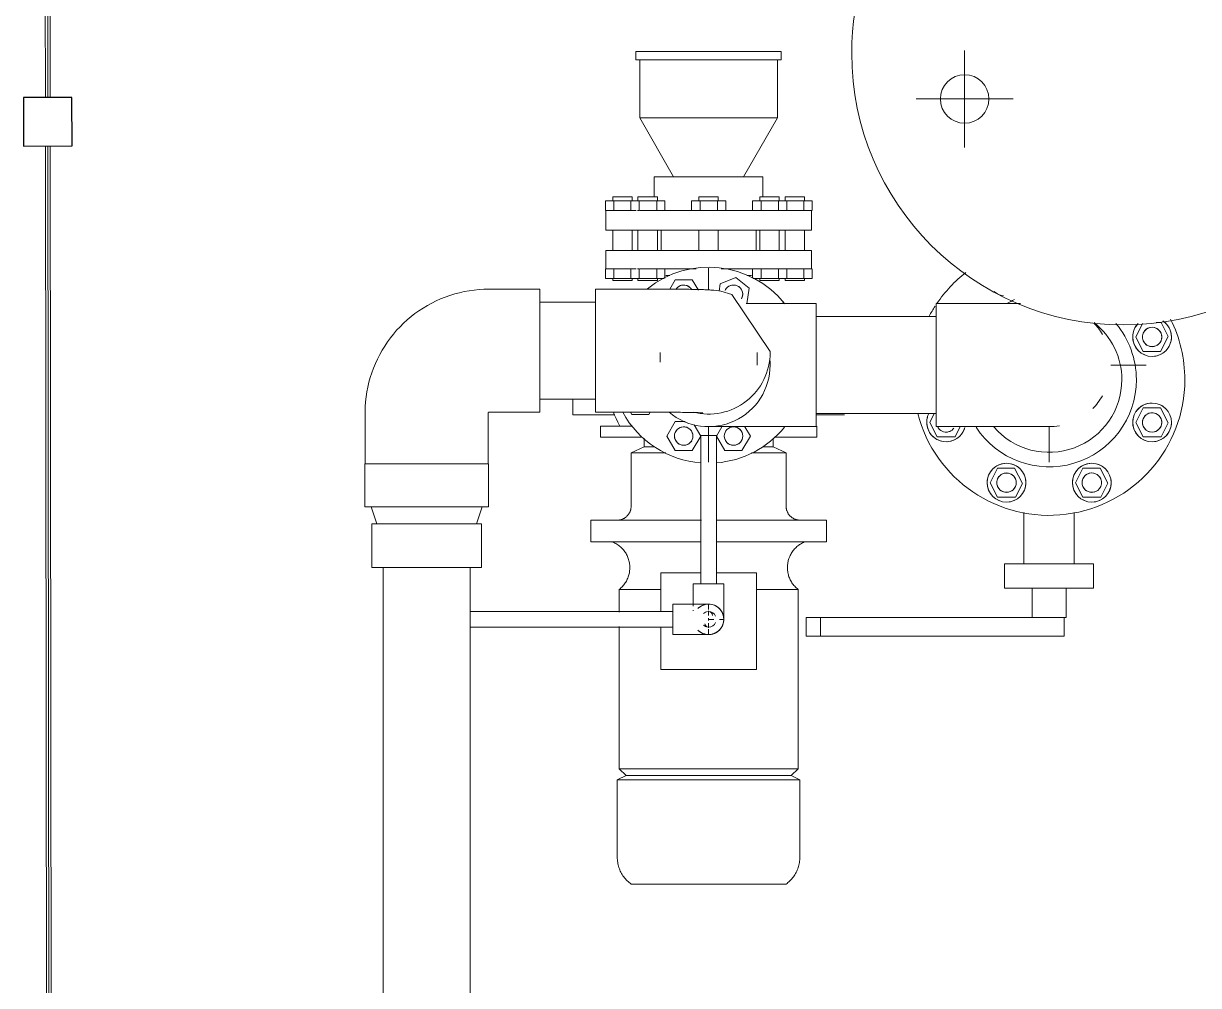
# Model space of a CAD drawing. Header units: metres. Extents: x -43 to 80, y -185 to 8.
# Drawn here: x 11.759 to 12.972, y -129.031 to -128.039 of the extents above; entities that cross this region are included whole.
import ezdxf

# ---------------------------------------------------------------- set-up
doc = ezdxf.new("R2010")
doc.units = ezdxf.units.M
for name, color, linetype, lineweight in [('A-GLAZ-CWMG', 7, 'Continuous', 9), ('M-EQPM', 7, 'Continuous', 9), ('P-PIPE', 7, 'Continuous', 9), ('P-PIPE-CNTR', 7, 'Continuous', 9)]:
    doc.layers.add(name, color=color, linetype=linetype, lineweight=lineweight)

# ---------------------------------------------------------------- blocks, each defined once
blk = doc.blocks.new('Circular Mullion - 5mm-2218549-N01 - ESTANQUE CABECERA')
at = {"layer": 'A-GLAZ-CWMG'}
for p, q in [((17.2669, -121.4235), (17.2597, -122.3734)), ((17.2622, -122.3735), (17.2694, -121.4235)), ((17.2647, -122.3735), (17.2719, -121.4235))]:
    blk.add_line(p, q, dxfattribs=at)
blk = doc.blocks.new('Rectangular Mullion - 50 x 50 mm-2216180-N01 - ESTANQUE CABECERA')
at = {"layer": 'A-GLAZ-CWMG', "lineweight": 25}
for p, q in [((-0.025, 0.025), (0.025, 0.025)), ((-0.025, -0.025), (-0.025, 0.025)), ((0.025, 0.025), (0.025, -0.025)), ((0.025, -0.025), (-0.025, -0.025))]:
    blk.add_line(p, q, dxfattribs=at)
blk = doc.blocks.new('Bomba Centrifuga - Horizontal - Bomba Centrifuga - Horizontal-V37-N01 - ESTANQUE CABECERA')
at = {"layer": 'M-EQPM'}
for p, q in [((-0.075, 0.325), (-0.075, 0.3164)), ((0.075, 0.325), (-0.075, 0.325)), ((-0.075, 0.3164), (0.075, 0.3164)), ((-0.0711, 0.3164), (-0.0711, 0.2564)), ((0.0711, 0.2564), (0.0711, 0.3164)), ((0.075, 0.3164), (0.075, 0.325)), ((-0.0711, 0.2564), (-0.0361, 0.1958)), ((-0.0711, 0.2564), (0.0711, 0.2564)), ((0.0361, 0.1958), (0.0711, 0.2564)), ((-0.0561, 0.1958), (-0.0561, 0.1749)), ((-0.0561, 0.1958), (0.0561, 0.1958)), ((0.0561, 0.1749), (0.0561, 0.1958)), ((-0.1064, 0.1708), (-0.0977, 0.1708)), ((-0.1064, 0.1608), (-0.1064, 0.1708)), ((-0.0989, 0.1749), (-0.0989, 0.1708)), ((-0.0789, 0.1749), (-0.0989, 0.1749)), ((-0.0977, 0.1708), (-0.0804, 0.1708)), ((-0.0977, 0.1708), (-0.0977, 0.1608)), ((-0.0804, 0.1708), (-0.0716, 0.1708)), ((-0.0804, 0.1608), (-0.0804, 0.1708)), ((-0.0789, 0.1708), (-0.0789, 0.1749)), ((-0.0729, 0.1749), (-0.0729, 0.1708)), ((-0.0529, 0.1749), (-0.0729, 0.1749)), ((-0.0716, 0.1708), (-0.0536, 0.1708)), ((-0.0716, 0.1708), (-0.0716, 0.1608)), ((-0.0536, 0.1708), (-0.0451, 0.1708)), ((-0.0536, 0.1608), (-0.0536, 0.1708)), ((-0.0529, 0.1708), (-0.0529, 0.1749)), ((-0.0451, 0.1708), (-0.0451, 0.1608)), ((-0.0175, 0.1708), (-0.0088, 0.1708)), ((-0.0175, 0.1608), (-0.0175, 0.1708)), ((-0.01, 0.1749), (-0.01, 0.1708)), ((0.01, 0.1749), (-0.01, 0.1749)), ((-0.0088, 0.1708), (0.0093, 0.1708)), ((-0.0088, 0.1708), (-0.0088, 0.1608)), ((0.0093, 0.1708), (0.0178, 0.1708)), ((0.0093, 0.1608), (0.0093, 0.1708)), ((0.01, 0.1708), (0.01, 0.1749)), ((0.0178, 0.1708), (0.0178, 0.1608)), ((0.0454, 0.1708), (0.0541, 0.1708)), ((0.0454, 0.1608), (0.0454, 0.1708)), ((0.0529, 0.1749), (0.0529, 0.1708)), ((0.0729, 0.1749), (0.0529, 0.1749)), ((0.0541, 0.1708), (0.0722, 0.1708)), ((0.0541, 0.1708), (0.0541, 0.1608)), ((0.0722, 0.1708), (0.0807, 0.1708)), ((0.0722, 0.1608), (0.0722, 0.1708)), ((0.0729, 0.1708), (0.0729, 0.1749)), ((0.0789, 0.1749), (0.0789, 0.1708)), ((0.0989, 0.1749), (0.0789, 0.1749)), ((0.0807, 0.1708), (0.0982, 0.1708)), ((0.0807, 0.1708), (0.0807, 0.1608)), ((0.0982, 0.1708), (0.1067, 0.1708)), ((0.0982, 0.1608), (0.0982, 0.1708)), ((0.0989, 0.1708), (0.0989, 0.1749)), ((0.1067, 0.1708), (0.1067, 0.1608)), ((-0.1061, 0.1608), (-0.1061, 0.1408)), ((-0.1061, 0.1608), (-0.0748, 0.1608)), ((-0.0716, 0.1608), (-0.0735, 0.1608)), ((-0.0711, 0.1608), (0.0711, 0.1608)), ((0.0722, 0.1608), (0.0703, 0.1608)), ((0.0748, 0.1608), (0.0722, 0.1608)), ((0.0748, 0.1608), (0.1061, 0.1608)), ((0.1061, 0.1408), (0.1061, 0.1608)), ((-0.1061, 0.1408), (0.1061, 0.1408)), ((-0.0989, 0.1408), (-0.0989, 0.1196)), ((-0.0789, 0.1196), (-0.0789, 0.1408)), ((-0.0729, 0.1408), (-0.0729, 0.1196)), ((-0.0529, 0.1196), (-0.0529, 0.1408)), ((-0.049, 0.1408), (-0.049, 0.1196)), ((-0.01, 0.1408), (-0.01, 0.1196)), ((0.01, 0.1196), (0.01, 0.1408)), ((0.049, 0.1196), (0.049, 0.1408)), ((0.0529, 0.1408), (0.0529, 0.1196)), ((0.0729, 0.1196), (0.0729, 0.1408)), ((0.0789, 0.1408), (0.0789, 0.1196)), ((0.0989, 0.1196), (0.0989, 0.1408)), ((-0.1061, 0.1196), (-0.1061, 0.1008)), ((-0.1061, 0.1196), (0.1061, 0.1196)), ((0.1061, 0.1008), (0.1061, 0.1196)), ((-0.1064, 0.0908), (-0.1064, 0.1008)), ((-0.1061, 0.1008), (-0.0748, 0.1008)), ((-0.0977, 0.1008), (-0.0977, 0.0908)), ((-0.0804, 0.0908), (-0.0804, 0.1008)), ((-0.0735, 0.1008), (-0.0716, 0.1008)), ((-0.0716, 0.1008), (-0.0716, 0.0908)), ((-0.0711, 0.1008), (-0.0129, 0.1008)), ((-0.0536, 0.0908), (-0.0536, 0.1008)), ((-0.0451, 0.1008), (-0.0451, 0.0912)), ((0.0129, 0.1008), (0.0711, 0.1008)), ((0.0454, 0.0911), (0.0454, 0.1008)), ((0.0541, 0.1008), (0.0541, 0.0908)), ((0.0703, 0.1008), (0.0722, 0.1008)), ((0.0722, 0.1008), (0.0748, 0.1008)), ((0.0722, 0.0908), (0.0722, 0.1008)), ((0.0748, 0.1008), (0.1061, 0.1008)), ((0.0807, 0.1008), (0.0807, 0.0908)), ((0.0982, 0.0908), (0.0982, 0.1008)), ((0.1067, 0.1008), (0.1067, 0.0908)), ((-0.0977, 0.0908), (-0.1064, 0.0908)), ((-0.0989, 0.0908), (-0.0989, 0.0887)), ((-0.0989, 0.0887), (-0.0789, 0.0887)), ((-0.0804, 0.0908), (-0.0977, 0.0908)), ((-0.0716, 0.0908), (-0.0804, 0.0908)), ((-0.0789, 0.0887), (-0.0789, 0.0908)), ((-0.0729, 0.0908), (-0.0729, 0.0887)), ((-0.0729, 0.0887), (-0.0529, 0.0887)), ((-0.0536, 0.0908), (-0.0716, 0.0908)), ((-0.046, 0.0908), (-0.0536, 0.0908)), ((-0.0529, 0.0887), (-0.0529, 0.0908)), ((-0.0442, 0.0937), (-0.0399, 0.0937)), ((-0.0344, 0.0895), (-0.0401, 0.0797)), ((-0.0169, 0.0895), (-0.0344, 0.0895)), ((-0.0106, 0.0787), (-0.0169, 0.0895)), ((0.012, 0.0854), (0.0108, 0.0776)), ((0.0282, 0.0917), (0.012, 0.0854)), ((0.0419, 0.0808), (0.0282, 0.0917)), ((0.0399, 0.0937), (0.0442, 0.0937)), ((0.0541, 0.0908), (0.046, 0.0908)), ((0.0529, 0.0908), (0.0529, 0.0887)), ((0.0529, 0.0887), (0.0729, 0.0887)), ((0.0722, 0.0908), (0.0541, 0.0908)), ((0.0807, 0.0908), (0.0722, 0.0908)), ((0.0729, 0.0887), (0.0729, 0.0908)), ((0.0789, 0.0908), (0.0789, 0.0887)), ((0.0789, 0.0887), (0.0989, 0.0887)), ((0.0982, 0.0908), (0.0807, 0.0908)), ((0.1067, 0.0908), (0.0982, 0.0908)), ((0.0989, 0.0887), (0.0989, 0.0908)), ((0.0395, 0.0648), (0.0419, 0.0808)), ((0.0767, 0.0665), (0.0782, 0.0647)), ((-0.1402, -0.05), (-0.1402, -0.0337)), ((-0.0807, -0.0471), (-0.0793, -0.0496)), ((-0.0618, -0.0496), (-0.0604, -0.0472)), ((-0.0969, -0.05), (-0.1402, -0.05)), ((-0.0793, -0.0496), (-0.0618, -0.0496)), ((-0.0344, -0.0568), (-0.0432, -0.0718)), ((-0.0241, -0.0568), (-0.0344, -0.0568)), ((-0.0082, -0.0718), (-0.0149, -0.0602)), ((0.1402, -0.05), (0.1111, -0.05)), ((-0.1116, -0.0616), (-0.1116, -0.0728)), ((-0.1116, -0.0616), (-0.0791, -0.0616)), ((-0.0432, -0.0718), (-0.0344, -0.0868)), ((-0.0169, -0.0868), (-0.0082, -0.0718)), ((0.0138, -0.0622), (0.0082, -0.0718)), ((0.0082, -0.0718), (0.0169, -0.0868)), ((0.0344, -0.0868), (0.0432, -0.0718)), ((0.0432, -0.0718), (0.0375, -0.0622)), ((0.1116, -0.0728), (0.1116, -0.0616)), ((-0.1116, -0.0728), (-0.0684, -0.0728)), ((-0.0666, -0.0828), (-0.08, -0.0892)), ((-0.0666, -0.074), (-0.0666, -0.0828)), ((-0.0666, -0.0828), (-0.0561, -0.0828)), ((0.0561, -0.0828), (0.0666, -0.0828)), ((0.0666, -0.0828), (0.0666, -0.074)), ((0.08, -0.0892), (0.0666, -0.0828)), ((0.0684, -0.0728), (0.1116, -0.0728)), ((-0.08, -0.0892), (-0.08, -0.1442)), ((-0.08, -0.0892), (-0.0443, -0.0892)), ((-0.0344, -0.0868), (-0.0169, -0.0868)), ((0.0169, -0.0868), (0.0344, -0.0868)), ((0.0443, -0.0892), (0.08, -0.0892)), ((0.08, -0.1442), (0.08, -0.0892)), ((-0.1217, -0.1586), (-0.1217, -0.1811)), ((-0.1217, -0.1586), (-0.0075, -0.1586)), ((0.0079, -0.1586), (0.1217, -0.1586)), ((0.1217, -0.1811), (0.1217, -0.1586)), ((-0.1217, -0.1811), (-0.0076, -0.1811)), ((0.0079, -0.1811), (0.1217, -0.1811)), ((-0.0077, -0.2128), (-0.0494, -0.2128)), ((-0.0494, -0.2128), (-0.0494, -0.2532)), ((0.0494, -0.2128), (0.0077, -0.2128)), ((0.0494, -0.3128), (0.0494, -0.2128)), ((-0.0923, -0.23), (-0.0923, -0.2534)), ((-0.0923, -0.23), (-0.0498, -0.23)), ((0.0498, -0.23), (0.0923, -0.23)), ((0.0923, -0.415), (0.0923, -0.23)), ((-0.0923, -0.2684), (-0.0923, -0.415)), ((-0.0494, -0.2686), (-0.0494, -0.3128)), ((-0.0494, -0.3128), (0, -0.3128)), ((0, -0.3128), (0.0494, -0.3128)), ((-0.0852, -0.4221), (-0.0942, -0.4265)), ((-0.0923, -0.415), (-0.0852, -0.4221)), ((-0.0923, -0.415), (0.0923, -0.415)), ((-0.0852, -0.4221), (0.0852, -0.4221)), ((0.0852, -0.4221), (0.0923, -0.415)), ((0.0942, -0.4265), (0.0852, -0.4221)), ((-0.0942, -0.4265), (-0.0942, -0.5065)), ((-0.0942, -0.4265), (0.0942, -0.4265)), ((0.0942, -0.5065), (0.0942, -0.4265)), ((-0.08, -0.534), (0.08, -0.534))]:
    blk.add_line(p, q, dxfattribs=at)
at = {"layer": 'M-EQPM', "flags": 128}
for points in [[(-0.0916, -0.0616), (-0.0936, -0.0576), (-0.0955, -0.0536), (-0.0973, -0.0495), (-0.0982, -0.0471)], [(-0.0938, -0.1586), (-0.0933, -0.1586), (-0.0927, -0.1585), (-0.0921, -0.1584), (-0.0915, -0.1583), (-0.091, -0.1582), (-0.0904, -0.1581), (-0.0899, -0.1579), (-0.0893, -0.1577), (-0.0888, -0.1575), (-0.0883, -0.1572), (-0.0877, -0.157), (-0.0872, -0.1567), (-0.0867, -0.1564), (-0.0863, -0.1561), (-0.0858, -0.1558), (-0.0853, -0.1554), (-0.0849, -0.155), (-0.0845, -0.1546), (-0.084, -0.1542), (-0.0837, -0.1538), (-0.0833, -0.1534), (-0.0829, -0.1529), (-0.0826, -0.1525), (-0.0823, -0.152), (-0.082, -0.1515), (-0.0817, -0.151), (-0.0814, -0.1505), (-0.0812, -0.1499), (-0.0809, -0.1494), (-0.0807, -0.1489), (-0.0806, -0.1483), (-0.0804, -0.1478), (-0.0803, -0.1472), (-0.0802, -0.1466), (-0.0801, -0.1461), (-0.08, -0.1455), (-0.08, -0.1449), (-0.08, -0.1443), (-0.08, -0.1442)], [(0.08, -0.1442), (0.08, -0.1448), (0.08, -0.1453), (0.0801, -0.1459), (0.0801, -0.1465), (0.0803, -0.147), (0.0804, -0.1476), (0.0805, -0.1482), (0.0807, -0.1487), (0.0809, -0.1493), (0.0811, -0.1498), (0.0813, -0.1503), (0.0816, -0.1508), (0.0819, -0.1514), (0.0822, -0.1519), (0.0825, -0.1523), (0.0828, -0.1528), (0.0832, -0.1533), (0.0835, -0.1537), (0.0839, -0.1541), (0.0843, -0.1545), (0.0848, -0.1549), (0.0852, -0.1553), (0.0857, -0.1557), (0.0861, -0.156), (0.0866, -0.1563), (0.0871, -0.1566), (0.0876, -0.1569), (0.0881, -0.1572), (0.0886, -0.1574), (0.0892, -0.1576), (0.0897, -0.1578), (0.0903, -0.158), (0.0908, -0.1582), (0.0914, -0.1583), (0.092, -0.1584), (0.0925, -0.1585), (0.0931, -0.1586), (0.0937, -0.1586), (0.0943, -0.1586)], [(-0.0923, -0.23), (-0.0914, -0.2293), (-0.0905, -0.2285), (-0.0897, -0.2277), (-0.0889, -0.2269), (-0.0882, -0.2261), (-0.0874, -0.2252), (-0.0868, -0.2243), (-0.0861, -0.2233), (-0.0855, -0.2224), (-0.0849, -0.2214), (-0.0844, -0.2204), (-0.0839, -0.2193), (-0.0834, -0.2183), (-0.083, -0.2172), (-0.0826, -0.2161), (-0.0823, -0.2151), (-0.082, -0.2139), (-0.0818, -0.2128), (-0.0816, -0.2117), (-0.0815, -0.2106), (-0.0814, -0.2094), (-0.0813, -0.2083), (-0.0813, -0.2072), (-0.0813, -0.206), (-0.0814, -0.2049), (-0.0815, -0.2037), (-0.0817, -0.2026), (-0.0819, -0.2015), (-0.0822, -0.2004), (-0.0825, -0.1993), (-0.0829, -0.1982), (-0.0832, -0.1971), (-0.0837, -0.1961), (-0.0842, -0.195), (-0.0847, -0.194), (-0.0852, -0.193), (-0.0858, -0.1921), (-0.0865, -0.1911), (-0.0871, -0.1902), (-0.0879, -0.1893), (-0.0886, -0.1884), (-0.0894, -0.1876), (-0.0902, -0.1868), (-0.091, -0.186), (-0.0919, -0.1853), (-0.0928, -0.1846), (-0.0937, -0.1839), (-0.0947, -0.1833), (-0.0957, -0.1827), (-0.0967, -0.1822), (-0.0977, -0.1817), (-0.0987, -0.1812), (-0.0989, -0.1811)], [(0.0989, -0.1811), (0.0979, -0.1816), (0.0968, -0.1821), (0.0958, -0.1826), (0.0949, -0.1832), (0.0939, -0.1838), (0.093, -0.1845), (0.0921, -0.1852), (0.0912, -0.1859), (0.0903, -0.1867), (0.0895, -0.1875), (0.0887, -0.1883), (0.088, -0.1891), (0.0873, -0.19), (0.0866, -0.1909), (0.0859, -0.1919), (0.0853, -0.1929), (0.0848, -0.1939), (0.0842, -0.1949), (0.0838, -0.1959), (0.0833, -0.1969), (0.0829, -0.198), (0.0826, -0.1991), (0.0822, -0.2002), (0.082, -0.2013), (0.0818, -0.2024), (0.0816, -0.2036), (0.0814, -0.2047), (0.0813, -0.2058), (0.0813, -0.207), (0.0813, -0.2081), (0.0814, -0.2092), (0.0814, -0.2104), (0.0816, -0.2115), (0.0818, -0.2126), (0.082, -0.2138), (0.0823, -0.2149), (0.0826, -0.216), (0.0829, -0.217), (0.0834, -0.2181), (0.0838, -0.2192), (0.0843, -0.2202), (0.0848, -0.2212), (0.0854, -0.2222), (0.086, -0.2232), (0.0866, -0.2241), (0.0873, -0.225), (0.088, -0.2259), (0.0888, -0.2268), (0.0896, -0.2276), (0.0904, -0.2284), (0.0913, -0.2291), (0.0921, -0.2299), (0.0923, -0.23)], [(-0.08, -0.534), (-0.081, -0.5332), (-0.0821, -0.5324), (-0.0831, -0.5315), (-0.0841, -0.5306), (-0.085, -0.5296), (-0.0859, -0.5286), (-0.0868, -0.5276), (-0.0876, -0.5265), (-0.0884, -0.5254), (-0.0891, -0.5242), (-0.0898, -0.5231), (-0.0905, -0.5219), (-0.0911, -0.5207), (-0.0916, -0.5194), (-0.0921, -0.5182), (-0.0925, -0.5169), (-0.0929, -0.5156), (-0.0933, -0.5143), (-0.0936, -0.513), (-0.0938, -0.5116), (-0.094, -0.5103), (-0.0941, -0.509), (-0.0942, -0.5076), (-0.0942, -0.5065)], [(0.0942, -0.5065), (0.0942, -0.5078), (0.0941, -0.5092), (0.0939, -0.5105), (0.0938, -0.5119), (0.0935, -0.5132), (0.0932, -0.5145), (0.0929, -0.5158), (0.0925, -0.5171), (0.092, -0.5184), (0.0915, -0.5196), (0.091, -0.5209), (0.0904, -0.5221), (0.0897, -0.5233), (0.089, -0.5244), (0.0883, -0.5256), (0.0875, -0.5267), (0.0867, -0.5277), (0.0858, -0.5288), (0.0849, -0.5298), (0.0839, -0.5307), (0.0829, -0.5316), (0.0819, -0.5325), (0.0809, -0.5334), (0.08, -0.534)]]:
    blk.add_lwpolyline(points, dxfattribs=at)
at = {"layer": 'M-EQPM'}
for centre, radius, start, end in [((0, 0.0013), 0.1011, 39.1239, 128.6306), ((-0.0257, 0.0745), 0.00952, 30, 148.6236), ((-0.0257, 0.0745), 0.00952, 45, 148.6236), ((0.0257, 0.0745), 0.00953, 141.3594, 156.3594), ((0.0257, 0.0745), 0.00952, 141.3594, 156.3594), ((0.0257, 0.0745), 0.00952, 329.9546, 141.3594), ((0.0257, 0.0745), 0.00952, 30.0354, 141.3594), ((0.0257, 0.0745), 0.00952, 336.3594, 21.3594), ((0, 0.0013), 0.1011, 208.7239, 265.5721), ((-0.0257, -0.0718), 0.00953, 0, 180), ((-0.0257, -0.0718), 0.00953, 180, 360), ((-0.0257, -0.0718), 0.00952, 180, 298.7666), ((-0.0257, -0.0718), 0.00952, 120, 150), ((-0.0257, -0.0718), 0.00953, 15, 105), ((0, 0.0013), 0.1011, 274.3454, 320.8761), ((0.0257, -0.0718), 0.00953, 0, 180), ((0.0257, -0.0718), 0.00953, 180, 360), ((0.0257, -0.0718), 0.00952, 180, 329.2836), ((0.0257, -0.0718), 0.00953, 120, 135), ((0.0257, -0.0718), 0.00952, 15, 105), ((-0.0257, -0.0718), 0.00952, 300, 330)]:
    blk.add_arc(centre, radius, start, end, dxfattribs=at)
blk = doc.blocks.new('HDPE - Codo - Codo-V40-N01 - ESTANQUE CABECERA')
at = {"layer": 'P-PIPE'}
for p, q in [((-0.0635, 0.1167), (-0.0635, 0.0643)), ((0.0635, 0.0643), (0.0635, 0.1167)), ((-0.0643, 0.0635), (-0.1167, 0.0635)), ((-0.1167, 0.0635), (-0.1167, -0.0635)), ((-0.1167, -0.0635), (-0.0643, -0.0635))]:
    blk.add_line(p, q, dxfattribs=at)
at = {"layer": 'P-PIPE', "flags": 128}
for points in [[(-0.0643, -0.0635), (-0.0592, -0.0634), (-0.0541, -0.0631), (-0.049, -0.0626), (-0.0439, -0.0619), (-0.0389, -0.061), (-0.0339, -0.0598), (-0.029, -0.0585), (-0.0241, -0.057), (-0.0193, -0.0553), (-0.0145, -0.0534), (-0.0099, -0.0513), (-0.0053, -0.0491), (-0.0008, -0.0466), (0.0036, -0.044), (0.0079, -0.0412), (0.012, -0.0382), (0.0161, -0.0351), (0.02, -0.0318), (0.0237, -0.0283), (0.0274, -0.0247), (0.0309, -0.021), (0.0342, -0.0171), (0.0374, -0.0131), (0.0404, -0.009), (0.0432, -0.0048), (0.0459, -0.0004), (0.0484, 0.0041), (0.0507, 0.0086), (0.0529, 0.0133), (0.0548, 0.018), (0.0566, 0.0228), (0.0581, 0.0277), (0.0595, 0.0326), (0.0607, 0.0376), (0.0616, 0.0426), (0.0624, 0.0476), (0.063, 0.0527), (0.0633, 0.0578), (0.0635, 0.0629), (0.0635, 0.0643)], [(-0.0635, 0.0643), (-0.0635, 0.0643), (-0.0635, 0.0642), (-0.0635, 0.0642), (-0.0635, 0.0642), (-0.0635, 0.0641), (-0.0635, 0.0641), (-0.0635, 0.0641), (-0.0635, 0.064), (-0.0636, 0.064), (-0.0636, 0.064), (-0.0636, 0.064), (-0.0636, 0.0639), (-0.0636, 0.0639), (-0.0636, 0.0639), (-0.0636, 0.0638), (-0.0637, 0.0638), (-0.0637, 0.0638), (-0.0637, 0.0638), (-0.0637, 0.0637), (-0.0637, 0.0637), (-0.0638, 0.0637), (-0.0638, 0.0637), (-0.0638, 0.0637), (-0.0638, 0.0636), (-0.0639, 0.0636), (-0.0639, 0.0636), (-0.0639, 0.0636), (-0.0639, 0.0636), (-0.064, 0.0636), (-0.064, 0.0636), (-0.064, 0.0635), (-0.0641, 0.0635), (-0.0641, 0.0635), (-0.0641, 0.0635), (-0.0642, 0.0635), (-0.0642, 0.0635), (-0.0642, 0.0635), (-0.0643, 0.0635), (-0.0643, 0.0635), (-0.0643, 0.0635)]]:
    blk.add_lwpolyline(points, dxfattribs=at)
blk = doc.blocks.new('HDPE - Codo - Codo-V43-N01 - ESTANQUE CABECERA')
at = {"layer": 'P-PIPE'}
for p, q in [((12.7531, -128.3275), (12.7007, -128.3275)), ((12.7007, -128.3275), (12.7007, -128.391)), ((12.7007, -128.391), (12.7007, -128.4545)), ((12.7007, -128.4545), (12.7531, -128.4545))]:
    blk.add_line(p, q, dxfattribs=at)
at = {"layer": 'P-PIPE', "flags": 128}
for points in [[(12.7878, -128.3275), (12.7856, -128.3275), (12.7834, -128.3275), (12.7811, -128.3275), (12.7787, -128.3275), (12.7764, -128.3275), (12.774, -128.3275), (12.7715, -128.3275), (12.769, -128.3275), (12.7665, -128.3275), (12.764, -128.3275), (12.7615, -128.3275), (12.7589, -128.3275), (12.7563, -128.3275), (12.7538, -128.3275), (12.7531, -128.3275)], [(12.7531, -128.4545), (12.7556, -128.4545), (12.7582, -128.4545), (12.7608, -128.4545), (12.7633, -128.4545), (12.7658, -128.4545), (12.7684, -128.4545), (12.7708, -128.4545), (12.7733, -128.4545), (12.7757, -128.4545), (12.7781, -128.4545), (12.7805, -128.4545), (12.7828, -128.4545), (12.785, -128.4545), (12.7872, -128.4545), (12.7894, -128.4545), (12.7915, -128.4545), (12.7935, -128.4545), (12.7955, -128.4545), (12.7974, -128.4545), (12.7992, -128.4545), (12.8009, -128.4545), (12.8026, -128.4545), (12.8042, -128.4545), (12.8057, -128.4545), (12.8072, -128.4545), (12.8085, -128.4545), (12.8098, -128.4545), (12.8109, -128.4545), (12.812, -128.4545), (12.813, -128.4545), (12.8139, -128.4545), (12.8147, -128.4545), (12.8154, -128.4545), (12.8159, -128.4545), (12.8164, -128.4545), (12.8168, -128.4545), (12.8171, -128.4545), (12.8173, -128.4545), (12.8174, -128.4545), (12.8174, -128.4545)]]:
    blk.add_lwpolyline(points, dxfattribs=at)
at = {"layer": 'P-PIPE'}
for start, end in [(30, 43.5689), (315, 330), (264.4431, 266.1907), (270, 279.5992)]:
    blk.add_arc((12.8174, -128.391), 0.0635, start, end, dxfattribs=at)
blk = doc.blocks.new('Valvula con brida - Estandar - Valvula con brida - Estandar-V44-N01 - ESTANQUE CABECERA')
at = {"layer": 'P-PIPE'}
for p, q in [((12.9138, -128.348), (12.9068, -128.362)), ((12.933, -128.347), (12.9277, -128.347)), ((12.9402, -128.3615), (12.933, -128.347)), ((12.9068, -128.362), (12.9143, -128.377)), ((12.9324, -128.377), (12.9402, -128.3615)), ((12.9143, -128.377), (12.9324, -128.377)), ((12.9143, -128.4351), (12.9068, -128.4501)), ((12.9324, -128.4351), (12.9143, -128.4351)), ((12.9402, -128.4506), (12.9324, -128.4351)), ((12.6988, -128.441), (12.6943, -128.4501)), ((12.6943, -128.4501), (12.7018, -128.4651)), ((12.9068, -128.4501), (12.9143, -128.4651)), ((12.7205, -128.4651), (12.7257, -128.4545)), ((12.933, -128.4651), (12.9402, -128.4506)), ((12.7018, -128.4651), (12.7205, -128.4651)), ((12.9143, -128.4651), (12.933, -128.4651)), ((12.764, -128.4973), (12.7565, -128.5123)), ((12.7818, -128.4973), (12.764, -128.4973)), ((12.7898, -128.5132), (12.7818, -128.4973)), ((12.852, -128.4973), (12.8445, -128.5123)), ((12.8702, -128.4973), (12.852, -128.4973)), ((12.8779, -128.5128), (12.8702, -128.4973)), ((12.7565, -128.5123), (12.764, -128.5273)), ((12.7827, -128.5273), (12.7898, -128.5132)), ((12.8445, -128.5123), (12.852, -128.5273)), ((12.8707, -128.5273), (12.8779, -128.5128)), ((12.764, -128.5273), (12.7827, -128.5273)), ((12.852, -128.5273), (12.8707, -128.5273)), ((12.7914, -128.5429), (12.7914, -128.5962)), ((12.8433, -128.5962), (12.8433, -128.5429)), ((12.7714, -128.5962), (12.7714, -128.6212)), ((12.7714, -128.5962), (12.8174, -128.5962)), ((12.8174, -128.5962), (12.8633, -128.5962)), ((12.8633, -128.6212), (12.8633, -128.5962)), ((12.7714, -128.6212), (12.8174, -128.6212)), ((12.7999, -128.6212), (12.7999, -128.6514)), ((12.8174, -128.6212), (12.8633, -128.6212)), ((12.8349, -128.6514), (12.8349, -128.6212)), ((12.5667, -128.6514), (12.5667, -128.6705)), ((12.5814, -128.6514), (12.5667, -128.6514)), ((12.5814, -128.6514), (12.8091, -128.6514)), ((12.5814, -128.6514), (12.5814, -128.6705)), ((12.8174, -128.6514), (12.8086, -128.6514)), ((12.8349, -128.6514), (12.8174, -128.6514)), ((12.833, -128.6705), (12.833, -128.6514)), ((12.5667, -128.6705), (12.5814, -128.6705)), ((12.8174, -128.6705), (12.5814, -128.6705)), ((12.8174, -128.6705), (12.833, -128.6705))]:
    blk.add_line(p, q, dxfattribs=at)
for centre, radius, start, end in [((12.8174, -128.406), 0.14, 127.8223, 145.775), ((12.7734, -128.2998), 0.02, 230.3644, 261.5374), ((12.7734, -128.2998), 0.02, 230.3644, 255), ((12.8174, -128.406), 0.09, 113.4116, 118.9569), ((12.8174, -128.406), 0.14, 147.2727, 152.0986), ((12.8174, -128.406), 0.075, 0, 51.7872), ((12.8174, -128.406), 0.09, 360, 40), ((12.9236, -128.362), 0.02, 135.4055, 180), ((12.9236, -128.362), 0.02, 135.4055, 150), ((12.9236, -128.362), 0.01, 112.5, 292.5), ((12.9236, -128.362), 0.01, 105, 150), ((12.9236, -128.362), 0.01, 292.5, 112.5), ((12.9236, -128.362), 0.01, 30, 90), ((12.9236, -128.362), 0.02, 360, 56.0455), ((12.9236, -128.362), 0.02, 45, 56.0455), ((12.8174, -128.406), 0.14, 0, 26.5113), ((12.9236, -128.362), 0.02, 165, 180), ((12.9236, -128.362), 0.02, 180, 360), ((12.9236, -128.362), 0.02, 180, 255), ((12.9236, -128.362), 0.01, 165, 180), ((12.9236, -128.362), 0.01, 180, 183.0071), ((12.9236, -128.362), 0.01, 195, 240), ((12.9236, -128.362), 0.01, 360, 15), ((12.9236, -128.362), 0.01, 345, 360), ((12.9236, -128.362), 0.02, 315, 360), ((12.9236, -128.362), 0.02, 360, 15), ((12.9236, -128.362), 0.01, 255, 330), ((12.9236, -128.362), 0.02, 270, 300), ((12.8174, -128.406), 0.14, 194.4158, 0), ((12.8174, -128.406), 0.09, 213.0911, 0), ((12.8174, -128.406), 0.075, 220.6187, 0), ((12.9236, -128.4501), 0.02, 360, 180), ((12.9236, -128.4501), 0.02, 90, 145.4169), ((12.9236, -128.4501), 0.02, 45, 75), ((12.7111, -128.4501), 0.02, 152.7725, 180), ((12.7111, -128.4501), 0.02, 165, 180), ((12.7111, -128.4501), 0.02, 180, 345), ((12.7111, -128.4501), 0.02, 180, 195), ((12.9236, -128.4501), 0.02, 165, 180), ((12.9236, -128.4501), 0.02, 180, 360), ((12.9236, -128.4501), 0.02, 180, 255), ((12.9236, -128.4501), 0.01, 67.5, 247.5), ((12.9236, -128.4501), 0.01, 135, 180), ((12.9236, -128.4501), 0.01, 180, 225), ((12.9236, -128.4501), 0.01, 75, 120), ((12.9236, -128.4501), 0.01, 240, 360), ((12.9236, -128.4501), 0.01, 247.5, 67.5), ((12.9236, -128.4501), 0.01, 45, 60), ((12.9236, -128.4501), 0.01, 360, 15), ((12.9236, -128.4501), 0.02, 315, 360), ((12.9236, -128.4501), 0.02, 360, 15), ((12.7111, -128.4501), 0.02, 196.1298, 255), ((12.7111, -128.4501), 0.01, 210, 225), ((12.7111, -128.4501), 0.01, 217.5, 292.5), ((12.7111, -128.4501), 0.01, 255, 300), ((12.7111, -128.4501), 0.01, 292.5, 322.5), ((12.7111, -128.4501), 0.02, 315, 345), ((12.7111, -128.4501), 0.02, 270, 300), ((12.9236, -128.4501), 0.02, 270, 300), ((12.7734, -128.5123), 0.02, 360, 180), ((12.7734, -128.5123), 0.02, 90, 150), ((12.7734, -128.5123), 0.02, 45, 75), ((12.8614, -128.5123), 0.02, 360, 180), ((12.8614, -128.5123), 0.02, 90, 150), ((12.8614, -128.5123), 0.02, 45, 75), ((12.7734, -128.5123), 0.02, 165, 180), ((12.7734, -128.5123), 0.01, 157.5, 337.5), ((12.7734, -128.5123), 0.01, 0, 165), ((12.7734, -128.5123), 0.01, 337.5, 157.5), ((12.7734, -128.5123), 0.02, 360, 15), ((12.8614, -128.5123), 0.02, 165, 180), ((12.8614, -128.5123), 0.01, 22.5, 202.5), ((12.8614, -128.5123), 0.01, 165, 180), ((12.8614, -128.5123), 0.01, 202.5, 22.5), ((12.8614, -128.5123), 0.01, 120, 150), ((12.8614, -128.5123), 0.01, 15, 118.2071), ((12.8614, -128.5123), 0.02, 0, 15), ((12.7734, -128.5123), 0.02, 180, 360), ((12.7734, -128.5123), 0.02, 180, 255), ((12.7734, -128.5123), 0.01, 180, 255), ((12.7734, -128.5123), 0.01, 270, 360), ((12.7734, -128.5123), 0.02, 315, 360), ((12.8614, -128.5123), 0.02, 180, 360), ((12.8614, -128.5123), 0.02, 180, 255), ((12.8614, -128.5123), 0.01, 180, 270), ((12.8614, -128.5123), 0.01, 285, 300), ((12.8614, -128.5123), 0.01, 330, 360), ((12.8614, -128.5123), 0.02, 315, 0), ((12.7734, -128.5123), 0.02, 270, 300), ((12.8614, -128.5123), 0.02, 270, 300)]:
    blk.add_arc(centre, radius, start, end, dxfattribs=at)
blk = doc.blocks.new('HDPE - Codo - Codo-V45-N01 - ESTANQUE CABECERA')
at = {"layer": 'P-PIPE'}
for p, q in [((12.4017, -128.3126), (12.3493, -128.3126)), ((12.3493, -128.3126), (12.3493, -128.375)), ((12.3493, -128.375), (12.3493, -128.4395)), ((12.5295, -128.378), (12.5295, -128.3771)), ((12.3493, -128.4396), (12.4017, -128.4396))]:
    blk.add_line(p, q, dxfattribs=at)
at = {"layer": 'P-PIPE', "flags": 128}
for points in [[(12.5295, -128.3771), (12.4899, -128.3183), (12.4785, -128.3148), (12.474, -128.3141), (12.4715, -128.3138), (12.4698, -128.3136), (12.4684, -128.3135), (12.4671, -128.3134), (12.4658, -128.3134), (12.4646, -128.3133), (12.4633, -128.3132), (12.462, -128.3132), (12.4607, -128.3131), (12.4593, -128.3131), (12.4578, -128.3131), (12.4562, -128.313), (12.4546, -128.313), (12.4529, -128.313), (12.4512, -128.3129), (12.4494, -128.3129), (12.4475, -128.3129), (12.4455, -128.3128), (12.4435, -128.3128), (12.4414, -128.3128), (12.4393, -128.3127), (12.4371, -128.3127), (12.4348, -128.3127), (12.4325, -128.3127), (12.4302, -128.3127), (12.4278, -128.3126), (12.4254, -128.3126), (12.4229, -128.3126), (12.4204, -128.3126), (12.4179, -128.3126), (12.4153, -128.3126), (12.4128, -128.3126), (12.4102, -128.3126), (12.4076, -128.3126), (12.405, -128.3126), (12.4024, -128.3126), (12.4017, -128.3126)], [(12.4599, -128.4402), (12.4598, -128.4402), (12.4594, -128.4402), (12.4589, -128.4402), (12.4581, -128.4401), (12.4573, -128.4401), (12.4563, -128.4401), (12.4552, -128.44), (12.454, -128.44), (12.4527, -128.44), (12.4513, -128.4399), (12.4498, -128.4399), (12.4482, -128.4399), (12.4465, -128.4399), (12.4448, -128.4398), (12.4429, -128.4398), (12.441, -128.4398), (12.4391, -128.4398), (12.437, -128.4397), (12.4349, -128.4397), (12.4328, -128.4397), (12.4306, -128.4397), (12.4283, -128.4396), (12.426, -128.4396), (12.4237, -128.4396), (12.4213, -128.4396), (12.4189, -128.4396), (12.4164, -128.4396), (12.414, -128.4396), (12.4115, -128.4396), (12.409, -128.4396), (12.4064, -128.4396), (12.4039, -128.4396), (12.4017, -128.4396)]]:
    blk.add_lwpolyline(points, dxfattribs=at)
at = {"layer": 'P-PIPE'}
blk.add_ellipse((12.466, -128.378), major_axis=(-0.0635, 0), ratio=0.999866, start_param=1.317845, end_param=3.141593, dxfattribs=at)
blk = doc.blocks.new('HDPE - Codo - Codo-2292213-N01 - ESTANQUE CABECERA')
at = {"layer": 'P-PIPE'}
for p, q in [((12.4502, -128.6166), (12.4502, -128.6368)), ((12.466, -128.6166), (12.4502, -128.6166)), ((12.4817, -128.6166), (12.466, -128.6166)), ((12.4817, -128.6368), (12.4817, -128.6166)), ((12.4502, -128.6445), (12.4502, -128.644))]:
    blk.add_line(p, q, dxfattribs=at)
at = {"layer": 'P-PIPE', "flags": 128}
for points in [[(12.4502, -128.6396), (12.4502, -128.6389), (12.4502, -128.6383), (12.4502, -128.6376), (12.4502, -128.6369), (12.4502, -128.6368)], [(12.4817, -128.6368), (12.4817, -128.6374), (12.4817, -128.6381), (12.4817, -128.6387), (12.4817, -128.6394), (12.4817, -128.64), (12.4817, -128.6407), (12.4817, -128.6413), (12.4817, -128.642), (12.4817, -128.6426), (12.4817, -128.6432), (12.4817, -128.6438), (12.4817, -128.6444), (12.4817, -128.645), (12.4817, -128.6455), (12.4817, -128.6461), (12.4817, -128.6466), (12.4817, -128.6471), (12.4817, -128.6476), (12.4817, -128.6481), (12.4817, -128.6486), (12.4817, -128.6491), (12.4817, -128.6495), (12.4817, -128.6499), (12.4817, -128.6503), (12.4817, -128.6507), (12.4817, -128.651), (12.4817, -128.6513), (12.4817, -128.6516), (12.4817, -128.6519), (12.4817, -128.6522), (12.4817, -128.6524), (12.4817, -128.6526), (12.4817, -128.6528), (12.4817, -128.6529), (12.4817, -128.653), (12.4817, -128.6531), (12.4817, -128.6532), (12.4817, -128.6533), (12.4817, -128.6533)], [(12.4817, -128.6533), (12.4817, -128.6539), (12.4816, -128.6545), (12.4816, -128.6552), (12.4815, -128.6558), (12.4814, -128.6564), (12.4812, -128.657), (12.4811, -128.6576), (12.4809, -128.6582), (12.4807, -128.6588), (12.4804, -128.6594), (12.4802, -128.66), (12.4799, -128.6605), (12.4796, -128.6611), (12.4793, -128.6616), (12.4789, -128.6622), (12.4786, -128.6627), (12.4782, -128.6632), (12.4778, -128.6636), (12.4774, -128.6641), (12.4769, -128.6646), (12.4765, -128.665), (12.476, -128.6654), (12.4755, -128.6658), (12.475, -128.6662), (12.4745, -128.6665), (12.4739, -128.6668), (12.4734, -128.6671), (12.4728, -128.6674), (12.4722, -128.6677), (12.4717, -128.6679), (12.4711, -128.6681), (12.4705, -128.6683), (12.4699, -128.6685), (12.4693, -128.6687), (12.4686, -128.6688), (12.468, -128.6689), (12.4674, -128.6689), (12.4668, -128.669), (12.4661, -128.669), (12.466, -128.669)], [(12.466, -128.669), (12.4653, -128.669), (12.4647, -128.6689), (12.4641, -128.6689), (12.4635, -128.6688), (12.4628, -128.6687), (12.4622, -128.6685), (12.4616, -128.6684), (12.461, -128.6682), (12.4604, -128.668), (12.4598, -128.6678), (12.4593, -128.6675), (12.4587, -128.6672), (12.4581, -128.6669), (12.4576, -128.6666), (12.4571, -128.6663), (12.4566, -128.6659), (12.4561, -128.6655), (12.4556, -128.6651)]]:
    blk.add_lwpolyline(points, dxfattribs=at)
at = {"layer": 'P-PIPE'}
for start, end in [(90, 135), (270, 90), (225, 270)]:
    blk.add_arc((12.466, -128.6533), 0.0157, start, end, dxfattribs=at)
blk = doc.blocks.new('HDPE - Codo - Codo-V46-N01 - ESTANQUE CABECERA')
at = {"layer": 'P-PIPE'}
for p, q in [((12.4494, -128.6375), (12.4292, -128.6375)), ((12.4292, -128.6375), (12.4292, -128.6533)), ((12.4292, -128.6533), (12.4292, -128.669)), ((12.4292, -128.669), (12.4494, -128.669))]:
    blk.add_line(p, q, dxfattribs=at)
at = {"layer": 'P-PIPE', "flags": 128}
for points in [[(12.466, -128.6375), (12.4659, -128.6375), (12.4659, -128.6375), (12.4658, -128.6375), (12.4657, -128.6375), (12.4656, -128.6375), (12.4655, -128.6375), (12.4653, -128.6375), (12.4651, -128.6375), (12.4649, -128.6375), (12.4647, -128.6375), (12.4644, -128.6375), (12.4641, -128.6375), (12.4638, -128.6375), (12.4634, -128.6375), (12.4631, -128.6375), (12.4627, -128.6375), (12.4623, -128.6375), (12.4619, -128.6375), (12.4614, -128.6375), (12.4609, -128.6375), (12.4605, -128.6375), (12.46, -128.6375), (12.4594, -128.6375), (12.4589, -128.6375), (12.4584, -128.6375), (12.4578, -128.6375), (12.4572, -128.6375), (12.4566, -128.6375), (12.456, -128.6375), (12.4554, -128.6375), (12.4548, -128.6375), (12.4542, -128.6375), (12.4535, -128.6375), (12.4529, -128.6375), (12.4522, -128.6375), (12.4516, -128.6375), (12.4509, -128.6375), (12.4503, -128.6375), (12.4496, -128.6375), (12.4494, -128.6375)], [(12.4494, -128.669), (12.4501, -128.669), (12.4508, -128.669), (12.4514, -128.669), (12.4521, -128.669), (12.4527, -128.669), (12.4534, -128.669), (12.454, -128.669), (12.4546, -128.669), (12.4553, -128.669), (12.4559, -128.669), (12.4565, -128.669), (12.4571, -128.669), (12.4576, -128.669), (12.4582, -128.669), (12.4588, -128.669), (12.4593, -128.669), (12.4598, -128.669), (12.4603, -128.669), (12.4608, -128.669), (12.4613, -128.669), (12.4617, -128.669), (12.4622, -128.669), (12.4626, -128.669), (12.463, -128.669), (12.4633, -128.669), (12.4637, -128.669), (12.464, -128.669), (12.4643, -128.669), (12.4646, -128.669), (12.4648, -128.669), (12.4651, -128.669), (12.4653, -128.669), (12.4654, -128.669), (12.4656, -128.669), (12.4657, -128.669), (12.4658, -128.669), (12.4659, -128.669), (12.4659, -128.669), (12.466, -128.669)]]:
    blk.add_lwpolyline(points, dxfattribs=at)
at = {"layer": 'P-PIPE'}
for start, end in [(0, 135), (225, 0)]:
    blk.add_arc((12.466, -128.6533), 0.0157, start, end, dxfattribs=at)
blk = doc.blocks.new('M-Estanque - M-Estanque-2293222-N01 - ESTANQUE CABECERA')
at = {"layer": 'M-EQPM'}
for start, end in [(109.1219, 180), (180, 360)]:
    blk.add_arc((0.6319, -0.2642), 0.2802, start, end, dxfattribs=at)

msp = doc.modelspace()

# ---------------------------------------------------------------- linework, layer by layer
at = {"layer": 'P-PIPE'}
for p, q in [((12.3493, -128.3261), (12.2917, -128.3261)), ((12.5771, -128.3275), (12.5048, -128.3275)), ((12.5771, -128.391), (12.5771, -128.3275)), ((12.7007, -128.341), (12.5771, -128.341)), ((12.416, -128.378), (12.416, -128.3881)), ((12.516, -128.391), (12.516, -128.378)), ((12.5771, -128.4545), (12.5771, -128.391)), ((12.2917, -128.4261), (12.3493, -128.4261)), ((12.5771, -128.441), (12.7007, -128.441)), ((12.466, -128.4545), (12.5771, -128.4545)), ((12.458, -128.4636), (12.458, -128.6166)), ((12.474, -128.4636), (12.458, -128.4636)), ((12.474, -128.6166), (12.474, -128.4636)), ((12.1113, -128.4927), (12.1113, -128.5372)), ((12.175, -128.4927), (12.1113, -128.4927)), ((12.2388, -128.4927), (12.175, -128.4927)), ((12.2388, -128.5372), (12.2388, -128.4927)), ((12.1113, -128.5372), (12.175, -128.5372)), ((12.1179, -128.5372), (12.1237, -128.5549)), ((12.175, -128.5372), (12.2388, -128.5372)), ((12.2264, -128.5549), (12.2322, -128.5372)), ((12.1184, -128.5549), (12.1184, -128.5999)), ((12.2316, -128.5549), (12.1184, -128.5549)), ((12.2316, -128.5999), (12.2316, -128.5549)), ((12.1184, -128.5999), (12.2316, -128.5999)), ((12.13, -128.5999), (12.13, -129.7201)), ((12.22, -129.7201), (12.22, -128.5999)), ((12.4292, -128.6453), (12.22, -128.6453)), ((12.22, -128.6613), (12.4292, -128.6613))]:
    msp.add_line(p, q, dxfattribs=at)
at = {"layer": 'P-PIPE', "color": 96, "true_color": 0x007f00}
for centre, radius, start, end in [((12.7302, -128.1164), 0.025, 360, 180), ((12.7302, -128.1164), 0.025, 180, 360), ((12.466, -128.6533), 0.008, 98.2466, 131.0981), ((12.466, -128.6493), 0.004, 360, 90), ((12.466, -128.6533), 0.008, 24.7793, 90), ((12.466, -128.6533), 0.008, 228.9019, 261.7534), ((12.466, -128.6573), 0.004, 187.8038, 253.5069), ((12.466, -128.6533), 0.008, 270, 335.2207)]:
    msp.add_arc(centre, radius, start, end, dxfattribs=at)
at = {"layer": 'P-PIPE'}
for start, end in [(0, 6.3636), (229.9758, 0)]:
    msp.add_arc((12.466, -128.391), 0.0635, start, end, dxfattribs=at)
at = {"layer": 'P-PIPE-CNTR'}
for p, q in [((12.7302, -128.1664), (12.7302, -128.0664)), ((12.6802, -128.1164), (12.7802, -128.1164)), ((12.466, -128.3138), (12.466, -128.291)), ((12.466, -128.3138), (12.466, -128.291)), ((12.8809, -128.391), (12.9174, -128.391)), ((12.466, -128.4636), (12.466, -128.4545)), ((12.466, -128.491), (12.466, -128.4545)), ((12.8174, -128.491), (12.8174, -128.4542)), ((12.466, -128.6432), (12.466, -128.6373)), ((12.4656, -128.6533), (12.4715, -128.6533)), ((12.466, -128.6494), (12.466, -128.6446)), ((12.466, -128.6546), (12.466, -128.652)), ((12.4774, -128.6533), (12.482, -128.6533)), ((12.466, -128.6619), (12.466, -128.6571)), ((12.466, -128.6693), (12.466, -128.6633))]:
    msp.add_line(p, q, dxfattribs=at)

# ---------------------------------------------------------------- block references
at = {"layer": 'A-GLAZ-CWMG', "rotation": 0.5032135747500938}
for p in [(-6.5522, -5.8978), (-6.551, -6.8978)]:
    msp.add_blockref('Circular Mullion - 5mm-2218549-N01 - ESTANQUE CABECERA', p, dxfattribs=at)
at = {"layer": 'A-GLAZ-CWMG', "extrusion": (0, 0, -1), "rotation": 269.9296566102017}
msp.add_blockref('Rectangular Mullion - 50 x 50 mm-2216180-N01 - ESTANQUE CABECERA', (-11.7841, -128.1399), dxfattribs=at)
at = {"layer": 'M-EQPM'}
for name, p in [('M-Estanque - M-Estanque-2293222-N01 - ESTANQUE CABECERA', (12.262, -127.8051)), ('Bomba Centrifuga - Horizontal - Bomba Centrifuga - Horizontal-V37-N01 - ESTANQUE CABECERA', (12.466, -128.3924))]:
    msp.add_blockref(name, p, dxfattribs=at)
at = {"layer": 'P-PIPE'}
for name in ['Valvula con brida - Estandar - Valvula con brida - Estandar-V44-N01 - ESTANQUE CABECERA', 'HDPE - Codo - Codo-V45-N01 - ESTANQUE CABECERA', 'HDPE - Codo - Codo-V43-N01 - ESTANQUE CABECERA', 'HDPE - Codo - Codo-2292213-N01 - ESTANQUE CABECERA', 'HDPE - Codo - Codo-V46-N01 - ESTANQUE CABECERA']:
    msp.add_blockref(name, (0, 0), dxfattribs=at)
at = {"layer": 'P-PIPE', "rotation": 180}
msp.add_blockref('HDPE - Codo - Codo-V40-N01 - ESTANQUE CABECERA', (12.175, -128.3761), dxfattribs=at)

doc.saveas('drawing.dxf')
